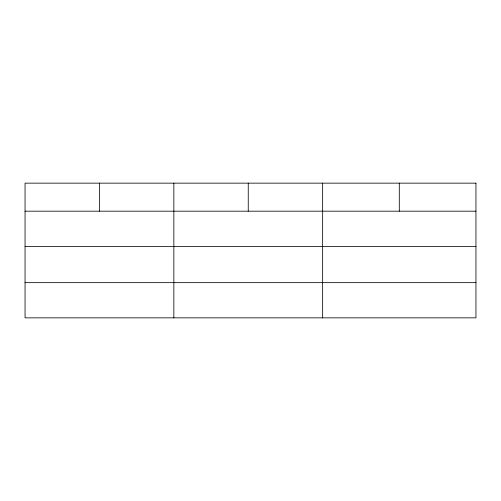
<?xml version="1.0" encoding="UTF-8"?>
<svg xmlns="http://www.w3.org/2000/svg" width="501" height="501" viewBox="0 0 501 501"><rect width="100%" height="100%" fill="white"/><g stroke="black" fill="none" stroke-linecap="round" stroke-linejoin="round"><path stroke-width="0.75" d="M25.05 211.184L475.95 211.184M25.05 246.386L475.95 246.386M25.05 282.652L475.95 282.652M399.297 183.147L399.297 211.184M322.644 183.147L322.644 317.853M248.245 183.147L248.245 211.184M173.847 183.147L173.847 317.853M99.449 183.147L99.449 211.184M475.95 183.147L25.05 183.147L25.05 317.853L475.95 317.853L475.95 183.147"/></g></svg>
